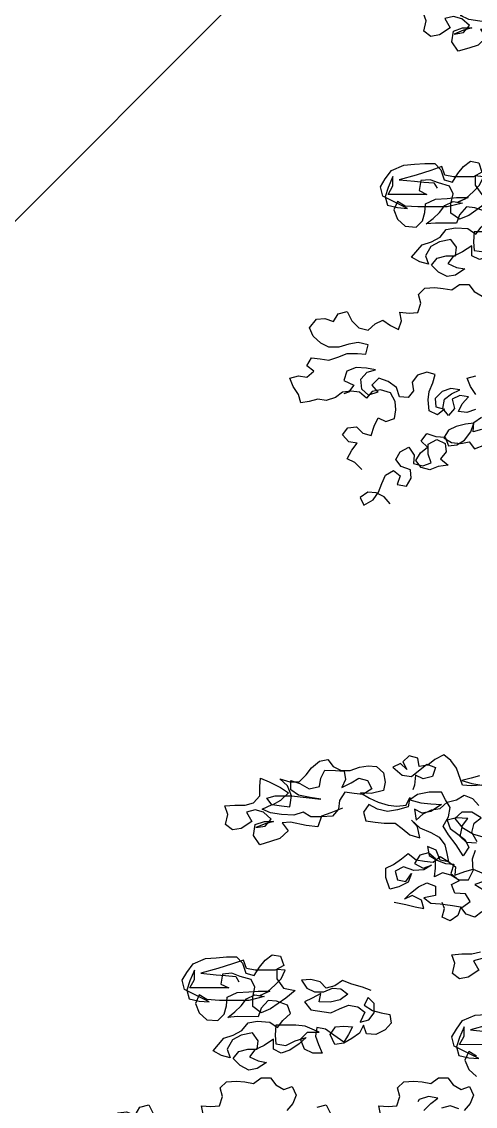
# Model space of a CAD drawing. Header units: inches. Extents: x 350994 to 353538, y 1581369 to 1583842.
# Drawn here: x 351475.041 to 351475.996, y 1583491.827 to 1583494.107 of the extents above; entities that cross this region are included whole.
import ezdxf

# ---------------------------------------------------------------- set-up
doc = ezdxf.new("R2010")
doc.units = ezdxf.units.IN
doc.header["$MEASUREMENT"] = 0
doc.linetypes.add('1', pattern=[0])
doc.layers.add('FOREST', color=96, linetype='Continuous')
doc.layers.add('TREE', color=81, linetype='1')

# ---------------------------------------------------------------- blocks, each defined once
blk = doc.blocks.new('TREE_4')
at = {"color": 94}
for points in [[(-1651.4, 7441.4), (-1694.8, 7424.1), (-1729.5, 7412.6), (-1744, 7372.1), (-1787.4, 7377.9), (-1845.2, 7389.6), (-1877, 7386.7), (-1853.9, 7357.8), (-1885.7, 7328.9), (-1920.4, 7317.3), (-1960.9, 7305.8), (-1984, 7340.5), (-1978.2, 7381), (-1943.5, 7392.5), (-1908.8, 7392.5), (-1940.6, 7383.9), (-1975.3, 7369.4), (-1940.6, 7375.2), (-1917.5, 7401.2), (-1946.4, 7427.2), (-1978.2, 7435.9), (-2010, 7427.3), (-1989.8, 7392.6), (-2030.3, 7366.6), (-2062.1, 7360.8), (-2088.1, 7381.1), (-2079.4, 7418.7), (-2090.9, 7450.5), (-2053.3, 7453.4), (-2015.7, 7453.3), (-1983.9, 7462), (-1960.8, 7488), (-1960.7, 7522.7), (-1957.8, 7554.5), (-1926, 7540), (-1882.7, 7519.7), (-1853.8, 7499.4), (-1882.7, 7470.5), (-1914.5, 7453.2), (-1934.7, 7479.3), (-1902.9, 7487.9), (-1842.2, 7487.9), (-1732.4, 7476.2), (-1772.8, 7482), (-1816.2, 7490.7), (-1845.1, 7511), (-1845.1, 7545.7), (-1810.4, 7534.1), (-1775.7, 7513.8), (-1738.1, 7522.5), (-1732.3, 7554.3), (-1717.8, 7583.2), (-1677.3, 7583.1), (-1645.5, 7580.2), (-1639.8, 7548.4), (-1654.3, 7519.5), (-1619.5, 7536.8), (-1590.6, 7554.1), (-1558.8, 7545.4), (-1541.5, 7513.6), (-1576.2, 7493.4), (-1608, 7496.3), (-1642.7, 7502.1), (-1663, 7470.3), (-1665.9, 7438.5), (-1689, 7412.5), (-1729.5, 7409.7), (-1770, 7409.7), (-1798.9, 7427.1), (-1833.6, 7415.6), (-1879.9, 7418.5), (-1920.3, 7424.3), (-1952.1, 7438.8), (-1914.5, 7456.1), (-1879.8, 7450.3), (-1848, 7447.4), (-1842.2, 7487.9), (-1856.6, 7525.5), (-1885.5, 7551.5), (-1848, 7539.9), (-1813.3, 7539.9), (-1787.2, 7565.9), (-1766.9, 7591.9), (-1738, 7617.9), (-1706.2, 7623.6), (-1686, 7597.6), (-1657.1, 7583.1), (-1622.4, 7583.1), (-1587.7, 7594.6), (-1555.9, 7600.4), (-1524.1, 7597.4), (-1498.1, 7574.3), (-1492.3, 7539.6), (-1498.1, 7507.8), (-1544.4, 7496.3), (-1584.9, 7499.2), (-1550.2, 7478.9), (-1518.4, 7464.4), (-1480.8, 7452.8), (-1449, 7449.9), (-1414.3, 7452.8), (-1399.9, 7481.7), (-1405.7, 7447), (-1446.2, 7435.5), (-1483.8, 7429.7), (-1521.3, 7438.4), (-1553.1, 7455.8), (-1573.4, 7426.9), (-1564.7, 7395.1), (-1530, 7389.3), (-1495.4, 7386.3), (-1454.9, 7386.3), (-1428.9, 7366), (-1400, 7342.9), (-1362.4, 7331.3), (-1371, 7371.8), (-1394.1, 7397.8), (-1362.4, 7368.9), (-1321.9, 7351.5), (-1290.1, 7334.1), (-1269.9, 7305.2), (-1261.3, 7273.4), (-1255.5, 7241.6), (-1287.3, 7247.4), (-1301.7, 7285), (-1333.5, 7299.5), (-1327.8, 7264.8), (-1298.9, 7247.4), (-1267.1, 7235.8), (-1235.3, 7232.9), (-1246.9, 7198.2), (-1218, 7175), (-1180.4, 7175), (-1163, 7209.7), (-1165.9, 7253), (-1154.3, 7284.8)], [(-1148.5, 7316.6), (-1168.7, 7351.4), (-1160, 7386), (-1133.9, 7406.3), (-1168.6, 7426.5), (-1206.2, 7426.6), (-1232.2, 7403.5), (-1206.2, 7371.6), (-1162.9, 7345.6), (-1131.1, 7336.9)], [(-1151.4, 7310.9), (-1188.9, 7313.8), (-1212.1, 7336.9), (-1203.3, 7377.4), (-1183.1, 7403.4), (-1226.4, 7406.3), (-1261.1, 7397.7), (-1249.6, 7365.9), (-1220.7, 7345.6), (-1194.7, 7325.4), (-1180.3, 7296.4), (-1200.6, 7264.6), (-1226.5, 7305.1), (-1255.4, 7342.8), (-1275.6, 7374.6), (-1255.4, 7409.3), (-1249.5, 7443.9), (-1266.9, 7472.9), (-1281.3, 7501.8), (-1327.6, 7501.8), (-1370.9, 7493.2), (-1399.9, 7473), (-1359.4, 7461.4), (-1321.8, 7458.5), (-1281.3, 7455.5), (-1321.8, 7429.6), (-1353.6, 7423.8), (-1382.5, 7438.3), (-1376.8, 7397.8), (-1350.8, 7420.9), (-1318.9, 7435.3), (-1287.1, 7441.1), (-1261.1, 7464.2), (-1226.4, 7472.8), (-1197.5, 7490.2), (-1165.7, 7478.6), (-1142.6, 7452.5)], [(-1139.6, 7562.4), (-1171.4, 7553.7), (-1206.1, 7545.1), (-1168.5, 7533.5), (-1130.9, 7527.7), (-1171.4, 7524.8), (-1203.2, 7527.8), (-1226.3, 7591.4), (-1246.5, 7620.3), (-1272.5, 7640.6), (-1307.2, 7623.3), (-1333.2, 7603), (-1365.1, 7597.3), (-1370.8, 7629.1), (-1402.6, 7637.8), (-1425.8, 7614.7), (-1411.3, 7585.8), (-1434.4, 7608.9), (-1463.4, 7594.5), (-1428.7, 7565.5), (-1394, 7559.7), (-1336.1, 7605.9), (-1304.3, 7594.3), (-1315.9, 7559.7), (-1350.6, 7551), (-1379.5, 7565.5), (-1382.5, 7527.9), (-1388.3, 7510.6)], [(-1458, 7090.7), (-1414.6, 7082), (-1379.9, 7073.3), (-1348.1, 7067.5), (-1356.8, 7099.3), (-1391.5, 7116.7), (-1420.4, 7102.3), (-1397.2, 7125.4), (-1368.3, 7148.5), (-1336.5, 7162.9), (-1304.7, 7151.3), (-1304.7, 7116.6), (-1348.1, 7108), (-1322.1, 7087.7), (-1287.4, 7084.8), (-1241.2, 7079), (-1203.6, 7073.2), (-1174.6, 7093.4), (-1192, 7122.3), (-1232.4, 7125.2), (-1244, 7157), (-1215, 7171.5), (-1246.8, 7191.7), (-1278.6, 7200.4), (-1307.6, 7186), (-1304.6, 7217.8), (-1304.6, 7252.5), (-1330.6, 7275.7), (-1362.4, 7267), (-1382.7, 7235.2), (-1350.9, 7217.9), (-1319.1, 7229.4), (-1348, 7212.1), (-1385.6, 7209.2), (-1423.2, 7223.7), (-1455, 7206.4), (-1446.3, 7174.6), (-1414.5, 7168.8), (-1394.3, 7197.7), (-1405.9, 7165.9), (-1440.6, 7148.5), (-1475.3, 7139.9), (-1489.7, 7183.3), (-1489.7, 7218), (-1460.7, 7232.4), (-1431.8, 7252.6), (-1405.8, 7272.8), (-1376.9, 7249.7), (-1345.1, 7243.9), (-1313.3, 7240.9), (-1287.2, 7261.2), (-1258.3, 7243.8), (-1229.5, 7223.5), (-1232.4, 7191.7), (-1194.8, 7206.1), (-1163, 7214.8), (-1131.2, 7200.3)], [(-1125.4, 7168.5), (-1157.2, 7157), (-1125.4, 7136.7)], [(-1131.3, 7055.7), (-1157.3, 7035.5), (-1189.1, 7047.1), (-1209.4, 7073.2), (-1220.9, 7041.4), (-1249.9, 7021.2), (-1278.8, 7035.6), (-1270.1, 7067.4), (-1278.7, 7090.6)], [(-1130.4, 6880.5), (-1162.2, 6871.9), (-1142, 6837.1), (-1182.5, 6811.2), (-1214.3, 6805.4), (-1240.3, 6825.7), (-1231.6, 6863.2), (-1243.1, 6895.1), (-1205.5, 6897.9), (-1167.9, 6897.9), (-1136.1, 6906.5)], [(-1544.7, 6761.9), (-1576.5, 6773.5), (-1617, 6785.1), (-1651.6, 6799.6), (-1680.6, 6779.4), (-1712.4, 6770.8), (-1735.5, 6793.9), (-1770.2, 6802.6), (-1804.9, 6799.8), (-1784.7, 6770.8), (-1755.8, 6756.4), (-1721.1, 6756.3), (-1689.3, 6770.8), (-1657.5, 6767.8), (-1631.5, 6747.6), (-1660.4, 6727.4), (-1698, 6718.7), (-1738.5, 6718.8), (-1732.6, 6750.6), (-1764.5, 6733.2), (-1793.4, 6718.8), (-1770.3, 6689.9), (-1695.1, 6678.2), (-1663.3, 6692.7), (-1628.6, 6707.1), (-1593.9, 6701.3), (-1567.9, 6681), (-1585.3, 6643.4), (-1553.5, 6652.1), (-1533.2, 6678.1), (-1533.2, 6712.8), (-1556.3, 6735.9), (-1570.8, 6707), (-1539, 6686.8), (-1507.2, 6678.1), (-1475.4, 6672.3), (-1469.6, 6640.4), (-1492.8, 6614.4), (-1527.5, 6597.1), (-1562.2, 6600.1), (-1573.7, 6631.9), (-1588.2, 6603), (-1617.1, 6582.8), (-1646.1, 6565.4), (-1680.8, 6559.7), (-1698.1, 6597.3), (-1677.8, 6626.2), (-1646, 6629), (-1614.2, 6626.1), (-1628.7, 6597.2), (-1646.1, 6568.3), (-1683.6, 6594.4), (-1715.4, 6617.5), (-1747.2, 6623.4), (-1753, 6591.6), (-1741.5, 6559.7), (-1727.1, 6527.9), (-1761.8, 6528), (-1793.6, 6542.4), (-1808, 6580), (-1781.9, 6606), (-1738.6, 6606), (-1790.6, 6629.2), (-1825.3, 6632.1), (-1900.5, 6632.2), (-1903.4, 6594.6), (-1900.5, 6562.8), (-1862.9, 6557), (-1828.2, 6574.3), (-1787.7, 6585.8), (-1813.8, 6562.7), (-1848.5, 6539.6), (-1880.3, 6528.1), (-1909.2, 6542.5), (-1909.2, 6580.1), (-1943.9, 6557), (-1978.6, 6539.7), (-1998.9, 6513.7), (-1967.1, 6499.2), (-1935.3, 6493.4), (-1970, 6470.3), (-2001.8, 6464.6), (-2033.6, 6481.9), (-2059.6, 6508), (-2039.3, 6534), (-2004.6, 6542.6), (-1969.9, 6542.6), (-1967, 6574.4), (-1987.2, 6603.3), (-2030.6, 6594.7), (-2062.4, 6577.4), (-2082.7, 6542.7), (-2071.1, 6510.9), (-2102.9, 6519.6), (-2134.7, 6537), (-2094.2, 6583.2), (-2059.5, 6594.7), (-2027.7, 6612), (-2004.5, 6640.9), (-1969.8, 6646.7), (-1923.6, 6643.8), (-1894.7, 6623.5), (-1874.4, 6649.5), (-1845.5, 6675.5), (-1857, 6707.3), (-1897.5, 6721.8), (-1929.3, 6724.7), (-1955.3, 6695.8), (-1966.9, 6664), (-2045, 6664.1), (-2079.7, 6661.2), (-2053.6, 6681.5), (-2030.5, 6704.6), (-2010.2, 6730.6), (-1978.4, 6745), (-1943.7, 6739.2), (-2001.6, 6724.8), (-2111.4, 6724.9), (-2157.7, 6727.8), (-2186.6, 6745.2), (-2201.1, 6713.4), (-2186.6, 6678.7), (-2157.8, 6652.6), (-2117.3, 6649.7), (-2094.1, 6672.8), (-2085.4, 6704.6), (-2082.5, 6736.4), (-2044.9, 6753.7), (-2001.5, 6756.6), (-1966.8, 6759.4), (-1923.5, 6759.4), (-1961.1, 6742.1), (-1932.1, 6756.5), (-1903.2, 6782.5), (-1880.1, 6805.6), (-1865.6, 6837.4), (-1897.4, 6840.3), (-1897.4, 6805.6), (-1871.4, 6770.9), (-1828, 6762.2), (-1862.8, 6733.3), (-1920.6, 6692.9), (-1955.3, 6678.5), (-1987.1, 6701.6), (-1987.1, 6736.3), (-1978.4, 6773.9), (-1992.8, 6802.8), (-2033.3, 6814.4), (-2065.1, 6826), (-2099.8, 6823.2), (-2105.6, 6785.6), (-2076.7, 6771.1), (-2221.3, 6771.2), (-2203.9, 6803), (-2203.8, 6837.7), (-2221.2, 6797.3), (-2232.8, 6762.6), (-2224.2, 6730.8), (-2186.6, 6722.1), (-2149, 6719.1), (-2241.5, 6765.5), (-2250.1, 6800.2), (-2232.8, 6829.1), (-2209.6, 6860.9), (-2163.3, 6881.1), (-2122.9, 6883.9), (-2085.3, 6886.8), (-2047.7, 6886.7), (-2024.6, 6863.6), (-2013, 6826), (-1981.2, 6817.3), (-1961, 6849.1), (-1940.7, 6875.1), (-1914.7, 6895.3), (-1882.9, 6889.5), (-1871.3, 6854.8), (-1903.2, 6837.4), (-1978.3, 6837.5), (-2010.1, 6843.3), (-2021.7, 6875.1), (-2062.2, 6860.7), (-2117.1, 6843.4), (-2180.7, 6826.1), (-2122.9, 6820.3), (-2088.2, 6817.4), (-2050.6, 6814.5), (-2039.1, 6794.2)], [(-1150.9, 6516.2), (-1179.8, 6533.6), (-1194.3, 6501.8), (-1179.9, 6467.1), (-1151, 6441)], [(-1069.9, 6559.5), (-1214.5, 6559.6), (-1197.1, 6591.4), (-1197.1, 6626.1), (-1214.5, 6585.7), (-1226.1, 6551), (-1217.4, 6519.2), (-1179.9, 6510.5), (-1142.3, 6507.5), (-1234.8, 6553.9), (-1243.4, 6588.6), (-1226, 6617.5), (-1202.9, 6649.3), (-1156.6, 6669.5), (-1116.1, 6672.3)], [(-1110.4, 6631.8), (-1174, 6614.5), (-1116.2, 6608.7)], [(-2320, 5744.7), (-2346, 5770.7), (-2374.9, 5785.2), (-2357.5, 5817), (-2337.2, 5843), (-2369, 5848.8), (-2392.1, 5874.9), (-2371.9, 5900.9), (-2340.1, 5903.7), (-2316.9, 5880.6), (-2285.1, 5871.9), (-2273.6, 5906.6), (-2259.1, 5938.4), (-2230.2, 5923.9), (-2198.4, 5935.4), (-2192.5, 5967.2), (-2195.4, 5999), (-2212.7, 6030.8), (-2250.3, 6042.4), (-2282.1, 6036.7), (-2302.4, 6010.7), (-2328.4, 6033.8), (-2360.2, 6036.8), (-2392, 6033.9), (-2418, 6013.7), (-2452.7, 6002.2), (-2484.5, 6008), (-2516.3, 5999.3), (-2548.1, 5993.6), (-2556.8, 6025.4), (-2577, 6054.3), (-2588.5, 6086.1), (-2556.7, 6094.8), (-2524.9, 6089), (-2498.9, 6112.1), (-2524.9, 6132.3), (-2507.5, 6161.2), (-2475.7, 6158.3), (-2443.9, 6152.5), (-2409.2, 6164), (-2374.5, 6178.4), (-2336.9, 6178.4), (-2305.1, 6175.5), (-2296.4, 6210.2), (-2334, 6218.9), (-2368.7, 6213.1), (-2406.3, 6201.6), (-2443.9, 6201.6), (-2472.8, 6216.1), (-2501.7, 6242.2), (-2516.1, 6274), (-2490, 6305.8), (-2458.2, 6308.6), (-2426.4, 6297), (-2409.1, 6325.9), (-2374.4, 6334.6), (-2357, 6299.9), (-2331, 6273.8), (-2296.4, 6265.1), (-2270.3, 6288.2), (-2241.4, 6302.7), (-2212.5, 6282.4), (-2183.6, 6267.9), (-2172, 6299.7), (-2177.7, 6331.5), (-2143.1, 6328.6), (-2111.2, 6331.4), (-2099.7, 6366.1), (-2108.3, 6397.9), (-2085.1, 6421.1), (-2047.6, 6423.9), (-2015.8, 6421), (-1984, 6415.2), (-1955, 6435.4), (-1920.3, 6435.4), (-1900.1, 6409.3), (-1871.2, 6391.9), (-1839.4, 6403.5), (-1825, 6371.7), (-1836.6, 6339.9), (-1859.7, 6313.9)], [(-1894.5, 6025.4), (-1914.7, 6054.3), (-1926.2, 6086.1), (-1894.4, 6094.8)], [(-1746.7, 6325.9), (-1712, 6334.6), (-1694.7, 6299.9)], [(-1509.7, 6299.7), (-1515.4, 6331.5), (-1480.7, 6328.6), (-1448.9, 6331.4), (-1437.3, 6366.1), (-1446, 6397.9), (-1422.8, 6421.1), (-1385.2, 6423.9), (-1353.4, 6421), (-1321.6, 6415.2), (-1292.7, 6435.4), (-1258, 6435.4), (-1237.8, 6409.3), (-1208.9, 6391.9), (-1177.1, 6403.5), (-1162.6, 6371.7), (-1174.2, 6339.9), (-1197.4, 6313.9)], [(-1217.6, 6319.7), (-1249.4, 6331.3), (-1281.2, 6322.6)], [(-1347.7, 6314), (-1321.7, 6340), (-1295.7, 6360.2), (-1330.3, 6366), (-1365, 6354.5), (-1370.8, 6345.8)], [(-2214.1, 5617.1), (-2237.2, 5643.1), (-2266.1, 5657.6), (-2297.9, 5660.5), (-2326.8, 5640.3), (-2312.4, 5611.4), (-2277.7, 5631.6), (-2257.4, 5660.5), (-2245.8, 5692.3), (-2231.3, 5724.1), (-2202.4, 5741.4), (-2176.4, 5721.1), (-2188, 5689.3), (-2153.3, 5683.5), (-2135.9, 5712.4), (-2138.8, 5744.2), (-2173.5, 5755.8), (-2193.7, 5781.8), (-2176.3, 5810.7), (-2144.5, 5828.1), (-2124.3, 5799.1), (-2127.2, 5767.3), (-2092.5, 5758.6), (-2060.7, 5770.2), (-2072.2, 5802), (-2072.2, 5839.6), (-2040.4, 5856.9), (-2008.6, 5842.4), (-2005.7, 5810.6), (-2026, 5784.6), (-1997.1, 5761.4), (-2034.7, 5755.7), (-2066.5, 5744.1), (-2098.3, 5752.8), (-2118.5, 5778.9), (-2101.1, 5807.8), (-2075.1, 5828), (-2098.2, 5851.1), (-2077.9, 5880), (-2043.3, 5868.4), (-2008.6, 5865.5), (-1997, 5833.7), (-1965.2, 5836.6), (-1936.3, 5853.9), (-1913.1, 5885.7), (-1901.5, 5917.5), (-1933.4, 5914.6), (-1968.1, 5906), (-1997, 5891.5), (-2014.4, 5862.6), (-1985.5, 5845.3), (-1950.8, 5842.3), (-1919, 5848.1), (-1898.7, 5822.1), (-1861.1, 5836.5)], [(-1872.7, 5894.3), (-1904.5, 5885.7), (-1901.5, 5920.4), (-1872.6, 5940.6)], [(-1895.7, 5969.5), (-1927.5, 5958), (-1959.3, 5960.9), (-1944.8, 5989.8), (-1921.7, 6015.8), (-1953.5, 6021.6), (-1982.4, 6007.2), (-1973.8, 5972.5), (-1996.9, 5946.5), (-2017.1, 5972.5), (-2011.3, 6007.2), (-1985.3, 6027.4), (-1953.5, 6041.8), (-1988.2, 6047.7), (-2020, 6036.1), (-2046, 6010.1), (-2043.2, 5978.3), (-2011.4, 5969.6), (-2037.4, 5949.4), (-2069.2, 5963.9), (-2072.1, 6004.4), (-2069.1, 6036.2), (-2054.6, 6068), (-2045.9, 6099.8), (-2077.7, 6108.5), (-2112.4, 6096.9), (-2132.7, 6070.9), (-2127, 6039.1), (-2147.2, 6013.1), (-2179, 6016), (-2190.6, 6050.7), (-2222.3, 6073.9), (-2257, 6085.5), (-2283.1, 6059.5), (-2260, 6033.4), (-2294.7, 6021.9), (-2320.7, 6045.1), (-2323.5, 6082.7), (-2300.4, 6108.7), (-2268.6, 6117.3), (-2303.2, 6123.1), (-2340.8, 6126), (-2375.5, 6111.6), (-2387.1, 6076.9), (-2349.6, 6059.6), (-2369.8, 6033.5), (-2387.2, 6027.8)]]:
    blk.add_lwpolyline(points, dxfattribs=at)

msp = doc.modelspace()

# ---------------------------------------------------------------- hatches: boundary and pattern name
at = {"layer": 'FOREST', "lineweight": 5}
h = msp.add_hatch(dxfattribs=at)
h.set_pattern_fill('ANSI31', color=96, scale=50, style=0)
h.paths.add_polyline_path([(351604.9274, 1583347.98), (351663.0036, 1583522.9504), (351611.8779, 1583545.3594), (351490.2916, 1583598.0852), (351436.5696, 1583404.4646), (351529.745, 1583373.1705)])
h.paths.add_polyline_path([(351517.5086, 1583480.1397), (351575.3657, 1583480.1397), (351575.3657, 1583465.1397), (351517.5086, 1583465.1397)], flags=24)

# ---------------------------------------------------------------- block references
at = {"layer": 'TREE', "lineweight": 5, "xscale": 0.0005632341344607994, "yscale": 0.0005632341490127146, "zscale": 0.0005632341444477617}
for p in [(351477.0635, 1583489.9299), (351476.6463, 1583488.2624)]:
    msp.add_blockref('TREE_4', p, dxfattribs=at)

doc.saveas('drawing.dxf')
